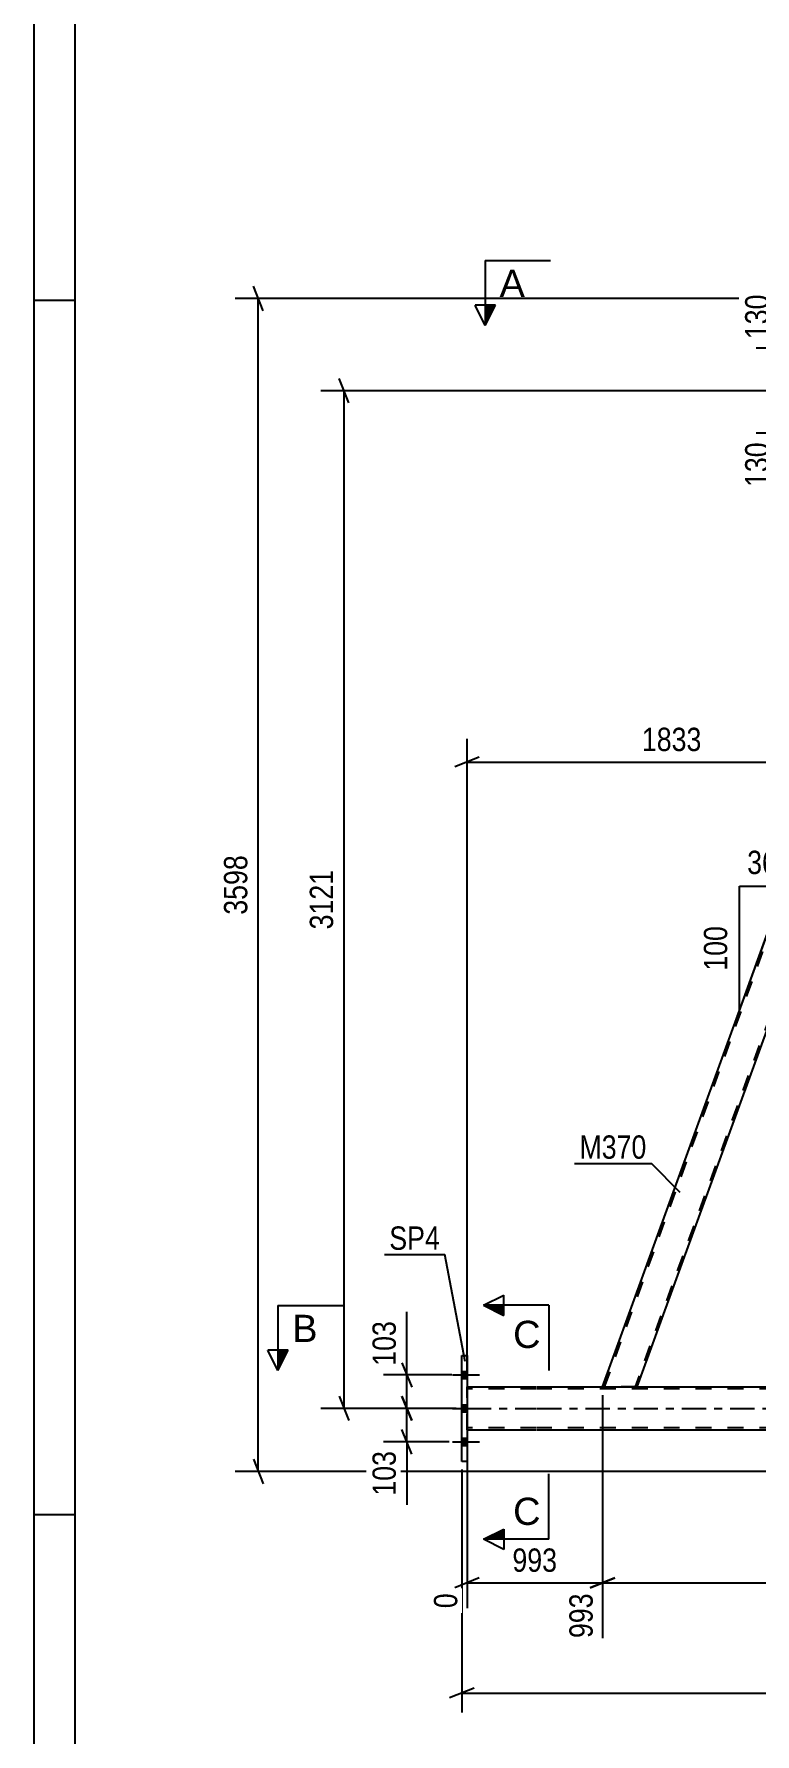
# Model space of a CAD drawing. Header units: millimetres. Extents: x -126 to 715, y -436 to 158.
# Drawn here: x -126.3 to -37.8, y -164.8 to 43.8 of the extents above; entities that cross this region are included whole.
import ezdxf

# ---------------------------------------------------------------- set-up
doc = ezdxf.new("R2010")
doc.units = ezdxf.units.MM
doc.linetypes.add('DXK_LINE_DOT2', pattern=[3.9198, 1.9599, -1.9599])
doc.linetypes.add('DXK_LINE_DOT3', pattern=[5.9187, 2.979, -0.9799, 0.9799, -0.9799])
doc.styles.add('Arial', font='ARIAL.TTF', dxfattribs={"height": 0.2})
doc.styles.add('Arial Narrow', font='ARIALN.TTF', dxfattribs={"height": 0.2})

# ---------------------------------------------------------------- blocks, each defined once
blk = doc.blocks.new('Unknown-232816294-1134')
at = {"color": 5, "linetype": 'Continuous'}
for p, q in [((-126.33, 158.06), (-126.33, -435.94)), ((-121.33, 153.06), (-121.33, -430.94)), ((-121.33, 11.06), (-126.33, 11.06)), ((-121.33, -137.94), (-126.33, -137.94))]:
    blk.add_line(p, q, dxfattribs=at)
blk = doc.blocks.new('Part-232816294-1536 - 1357')
at = {"color": 2, "linetype": 'Continuous'}
for p, q in [((-73.82, -118.36), (-73.18, -118.36)), ((-73.82, -131.36), (-73.82, -118.36)), ((-73.18, -118.36), (-73.18, -131.36)), ((-73.18, -131.36), (-73.82, -131.36))]:
    blk.add_line(p, q, dxfattribs=at)
blk = doc.blocks.new('Part-232816294-1445 - 1357')
at = {"color": 2, "linetype": 'Continuous'}
for p, q in [((-56.56, -122.22), (-13.31, -3.4)), ((-52.3, -122.22), (-9.73, -5.25))]:
    blk.add_line(p, q, dxfattribs=at)
at = {"color": 7, "linetype": 'DXK_LINE_DOT2'}
for p, q in [((-56.3, -122.22), (-12.91, -3)), ((-9.16, -3), (-52.56, -122.22)), ((-13.17, -3), (-13.31, -3.4)), ((-8.91, -3), (-13.17, -3)), ((-9.73, -5.25), (-8.91, -3)), ((-52.3, -122.22), (-56.56, -122.22))]:
    blk.add_line(p, q, dxfattribs=at)
blk = doc.blocks.new('Part-232816294-1639 - 1357')
at = {"color": 2, "linetype": 'Continuous'}
for p, q in [((-73.18, -122.22), (-64.66, -122.22)), ((-64.56, -122.22), (22.08, -122.22)), ((-73.18, -127.5), (-64.66, -127.5)), ((-64.56, -127.5), (22.08, -127.5))]:
    blk.add_line(p, q, dxfattribs=at)
at = {"color": 7, "linetype": 'DXK_LINE_DOT2'}
for p, q in [((-73.18, -127.5), (-73.18, -122.22)), ((-64.66, -122.46), (-73.18, -122.46)), ((595.76, -122.46), (-64.56, -122.46)), ((-64.66, -127.26), (-73.18, -127.26)), ((595.76, -127.26), (-64.56, -127.26))]:
    blk.add_line(p, q, dxfattribs=at)
at = {"color": 7, "linetype": 'DXK_LINE_DOT3'}
for p, q in [((-73.18, -124.86), (-64.66, -124.86)), ((-64.56, -124.86), (595.76, -124.86))]:
    blk.add_line(p, q, dxfattribs=at)
blk = doc.blocks.new('Bolt-232816294-1713 - 1357')
at = {"linetype": 'Continuous'}
for points in [[(-73.18, -121.2), (-73.18, -120.32), (-73.82, -120.32), (-73.82, -121.2)], [(-73.18, -121.2), (-73.18, -120.32), (-73.82, -120.32), (-73.82, -121.2)], [(-73.18, -121.2), (-73.18, -120.32), (-73.82, -120.32), (-73.82, -121.2)], [(-73.18, -125.3), (-73.18, -124.42), (-73.82, -124.42), (-73.82, -125.3)], [(-73.18, -125.3), (-73.18, -124.42), (-73.82, -124.42), (-73.82, -125.3)], [(-73.18, -129.4), (-73.18, -128.52), (-73.82, -128.52), (-73.82, -129.4)], [(-73.18, -129.4), (-73.18, -128.52), (-73.82, -128.52), (-73.82, -129.4)], [(-73.18, -129.4), (-73.18, -128.52), (-73.82, -128.52), (-73.82, -129.4)]]:
    blk.add_hatch(color=1, dxfattribs=at).paths.add_polyline_path(points)
at = {"color": 1, "linetype": 'Continuous'}
for p, q in [((-74.98, -120.76), (-71.66, -120.76)), ((-74.98, -120.76), (-71.66, -120.76)), ((-74.98, -120.76), (-71.66, -120.76)), ((-73.82, -120.32), (-73.18, -120.32)), ((-73.82, -120.32), (-73.18, -120.32)), ((-73.82, -120.32), (-73.18, -120.32)), ((-73.82, -121.2), (-73.18, -121.2)), ((-73.82, -121.2), (-73.18, -121.2)), ((-73.82, -121.2), (-73.18, -121.2)), ((-74.98, -124.86), (-71.66, -124.86)), ((-74.98, -124.86), (-71.66, -124.86)), ((-73.82, -124.42), (-73.18, -124.42)), ((-73.82, -124.42), (-73.18, -124.42)), ((-73.82, -125.3), (-73.18, -125.3)), ((-73.82, -125.3), (-73.18, -125.3)), ((-74.98, -128.96), (-71.66, -128.96)), ((-74.98, -128.96), (-71.66, -128.96)), ((-74.98, -128.96), (-71.66, -128.96)), ((-73.82, -128.52), (-73.18, -128.52)), ((-73.82, -128.52), (-73.18, -128.52)), ((-73.82, -128.52), (-73.18, -128.52)), ((-73.82, -129.4), (-73.18, -129.4)), ((-73.82, -129.4), (-73.18, -129.4)), ((-73.82, -129.4), (-73.18, -129.4))]:
    blk.add_line(p, q, dxfattribs=at)
blk = doc.blocks.new('StraightDimension-232816294-47688 - 1357')
at = {"color": 7, "linetype": 'Continuous'}
for p, q in [((-73.82, -132.36), (-73.82, -162.19)), ((-72.32, -159.19), (-75.32, -160.39)), ((-73.82, -159.79), (650.69, -159.79))]:
    blk.add_line(p, q, dxfattribs=at)
blk = doc.blocks.new('StraightDimension-232816294-14454 - 1357')
at = {"color": 7, "linetype": 'Continuous'}
for p, q in [((-98.2, 9.82), (-99.4, 12.82)), ((11.79, 11.32), (-101.65, 11.32)), ((-98.8, -132.6), (-98.8, 11.32)), ((-99.4, -131.1), (-98.2, -134.1)), ((21.08, -132.6), (-101.65, -132.6))]:
    blk.add_line(p, q, dxfattribs=at)
at = {"color": 0}
blk.add_wipeout([(-99.55, -56.38), (-103.75, -56.38), (-103.75, -64.89), (-99.55, -64.89)], dxfattribs=at)
at = {"color": 3, "style": 'Arial Narrow'}
blk.add_text('3598', height=2.863, rotation=90.0002, dxfattribs=at).set_placement((-100.15, -64.29))
blk = doc.blocks.new('StraightDimension-232816294-14472 - 1357')
at = {"color": 7, "linetype": 'Continuous'}
for p, q in [((-87.67, -1.5), (-88.87, 1.5)), ((-24.74, 0), (-91.12, 0)), ((-88.27, -124.86), (-88.27, 0)), ((-74.5, -124.86), (-91.12, -124.86)), ((-88.87, -123.36), (-87.67, -126.36))]:
    blk.add_line(p, q, dxfattribs=at)
at = {"color": 0}
blk.add_wipeout([(-89.02, -58.17), (-93.22, -58.17), (-93.22, -66.69), (-89.02, -66.69)], dxfattribs=at)
at = {"color": 3, "style": 'Arial Narrow'}
blk.add_text('3121', height=2.863, rotation=90.0002, dxfattribs=at).set_placement((-89.62, -66.09))
blk = doc.blocks.new('StraightDimension-232816294-47809 - 1357')
at = {"color": 7, "linetype": 'Continuous'}
for p, q in [((-56.56, -123.22), (-56.56, -153.04)), ((-73.18, -128.5), (-73.18, -149.38)), ((-71.68, -145.66), (-74.68, -146.86)), ((-58.06, -146.86), (-55.06, -145.66)), ((-73.18, -146.26), (-56.56, -146.26))]:
    blk.add_line(p, q, dxfattribs=at)
at = {"color": 0}
blk.add_wipeout([(-61.53, -145.51), (-61.53, -141.31), (-68.21, -141.31), (-68.21, -145.51)], dxfattribs=at)
at = {"color": 0, "linetype": 'Continuous'}
for points in [[(-73.78, -146.96), (-77.98, -146.96), (-77.98, -149.98), (-73.78, -149.98)], [(-57.16, -146.96), (-61.36, -146.96), (-61.36, -153.64), (-57.16, -153.64)]]:
    blk.add_wipeout(points, dxfattribs=at)
at = {"color": 3, "style": 'Arial Narrow'}
blk.add_text('993', height=2.863, dxfattribs=at).set_placement((-67.61, -144.91))
at = {"color": 3, "linetype": 'Continuous', "style": 'Arial Narrow'}
for s, height, p in [('0', 2.86, (-74.38, -149.38)), ('993', 2.863, (-57.76, -153.04))]:
    blk.add_text(s, height=height, rotation=90.0002, dxfattribs=at).set_placement(p)
blk = doc.blocks.new('StraightDimension-232816294-83119 - 1357')
at = {"color": 7, "linetype": 'Continuous'}
for p, q in [((-75.05, -124.86), (-83.42, -124.86)), ((-81.17, -123.36), (-79.97, -126.36)), ((-80.57, -128.96), (-80.57, -124.86)), ((-75.39, -128.96), (-83.42, -128.96)), ((-79.97, -130.46), (-81.17, -127.46))]:
    blk.add_line(p, q, dxfattribs=at)
at = {"color": 0}
blk.add_wipeout([(-81.32, -129.48), (-85.52, -129.48), (-85.52, -136.17), (-81.32, -136.17)], dxfattribs=at)
at = {"color": 7, "linetype": 'Continuous'}
blk.add_line((-80.57, -128.96), (-80.57, -136.69), dxfattribs=at)
blk.add_line((-80.57, -128.96), (-80.57, -136.69), dxfattribs=at)
at = {"color": 3, "style": 'Arial Narrow'}
blk.add_text('103', height=2.863, rotation=90.0002, dxfattribs=at).set_placement((-81.92, -135.57))
blk = doc.blocks.new('StraightDimension-232816294-21432 - 1357')
at = {"color": 7, "linetype": 'Continuous'}
for p, q in [((-22.94, -4), (-22.94, -47.96)), ((-73.18, -121.22), (-73.18, -42.71)), ((-71.68, -44.96), (-74.68, -46.16)), ((-73.18, -45.56), (-22.94, -45.56)), ((-24.44, -46.16), (-21.44, -44.96))]:
    blk.add_line(p, q, dxfattribs=at)
at = {"color": 0}
blk.add_wipeout([(-43.8, -44.81), (-43.8, -40.61), (-52.32, -40.61), (-52.32, -44.81)], dxfattribs=at)
at = {"color": 3, "style": 'Arial Narrow'}
blk.add_text('1833', height=2.863, dxfattribs=at).set_placement((-51.72, -44.21))
blk = doc.blocks.new('StraightDimension-232816294-47808 - 1357')
at = {"color": 7, "linetype": 'Continuous'}
for p, q in [((-56.56, -123.22), (-56.56, -153.04)), ((26.73, -123.22), (26.73, -154.87)), ((-55.06, -145.66), (-58.06, -146.86)), ((25.23, -146.86), (28.23, -145.66)), ((-56.56, -146.26), (26.73, -146.26))]:
    blk.add_line(p, q, dxfattribs=at)
at = {"color": 0}
blk.add_wipeout([(-10.66, -145.51), (-10.66, -141.31), (-19.17, -141.31), (-19.17, -145.51)], dxfattribs=at)
at = {"color": 0, "linetype": 'Continuous'}
blk.add_wipeout([(26.13, -146.96), (21.93, -146.96), (21.93, -155.47), (26.13, -155.47)], dxfattribs=at)
at = {"color": 3, "style": 'Arial Narrow'}
blk.add_text('2082', height=2.863, dxfattribs=at).set_placement((-18.57, -144.91))
at = {"color": 3, "linetype": 'Continuous', "style": 'Arial Narrow'}
blk.add_text('3075', height=2.863, rotation=90.0002, dxfattribs=at).set_placement((25.53, -154.87))
blk = doc.blocks.new('AngleDimension-232816294-48744 - 1357')
at = {"color": 7, "linetype": 'Continuous'}
for p, q in [((-39.75, -60.8), (-34.2, -60.8)), ((-39.75, -76.03), (-34.2, -60.8)), ((-39.75, -76.03), (-39.75, -60.8)), ((-39.98, -76.68), (-39.75, -76.03))]:
    blk.add_line(p, q, dxfattribs=at)
at = {"color": 0}
for points in [[(-34.55, -59.9), (-34.55, -55.7), (-39.4, -55.7), (-39.4, -59.9)], [(-40.65, -65.07), (-44.85, -65.07), (-44.85, -71.76), (-40.65, -71.76)]]:
    blk.add_wipeout(points, dxfattribs=at)
at = {"color": 3, "style": 'Arial Narrow'}
blk.add_text('36', height=2.863, dxfattribs=at).set_placement((-38.8, -59.3))
blk.add_text('100', height=2.863, rotation=90.0002, dxfattribs=at).set_placement((-41.25, -71.16))
blk = doc.blocks.new('StraightDimension-232816294-83076 - 1357')
at = {"color": 7, "linetype": 'Continuous'}
for p, q in [((-35.44, 6.71), (-34.24, 3.71)), ((-25.55, 5.21), (-37.69, 5.21)), ((-34.84, 0), (-34.84, 5.21)), ((-34.24, -1.5), (-35.44, 1.5)), ((-23.94, 0), (-37.69, 0))]:
    blk.add_line(p, q, dxfattribs=at)
at = {"color": 0}
blk.add_wipeout([(-35.59, 12.42), (-39.79, 12.42), (-39.79, 5.73), (-35.59, 5.73)], dxfattribs=at)
at = {"color": 7, "linetype": 'Continuous'}
blk.add_line((-34.84, 5.21), (-34.84, 12.94), dxfattribs=at)
blk.add_line((-34.84, 5.21), (-34.84, 12.94), dxfattribs=at)
at = {"color": 3, "style": 'Arial Narrow'}
blk.add_text('130', height=2.863, rotation=90.0002, dxfattribs=at).set_placement((-36.19, 6.33))
blk = doc.blocks.new('StraightDimension-232816294-83077 - 1357')
at = {"color": 7, "linetype": 'Continuous'}
for p, q in [((-35.44, 1.5), (-34.24, -1.5)), ((-23.94, 0), (-37.69, 0)), ((-34.84, -5.2), (-34.84, 0)), ((-34.24, -6.7), (-35.44, -3.7)), ((-25.84, -5.2), (-37.69, -5.2))]:
    blk.add_line(p, q, dxfattribs=at)
at = {"color": 0}
blk.add_wipeout([(-35.59, -5.73), (-39.79, -5.73), (-39.79, -12.41), (-35.59, -12.41)], dxfattribs=at)
at = {"color": 7, "linetype": 'Continuous'}
blk.add_line((-34.84, -5.2), (-34.84, -12.93), dxfattribs=at)
blk.add_line((-34.84, -5.2), (-34.84, -12.93), dxfattribs=at)
at = {"color": 3, "style": 'Arial Narrow'}
blk.add_text('130', height=2.863, rotation=90.0002, dxfattribs=at).set_placement((-36.19, -11.81))
blk = doc.blocks.new('StraightDimension-232816294-83118 - 1357')
at = {"color": 7, "linetype": 'Continuous'}
for p, q in [((-75.05, -120.76), (-83.42, -120.76)), ((-81.17, -119.26), (-79.97, -122.26)), ((-80.57, -124.86), (-80.57, -120.76)), ((-75.05, -124.86), (-83.42, -124.86)), ((-79.97, -126.36), (-81.17, -123.36))]:
    blk.add_line(p, q, dxfattribs=at)
at = {"color": 0}
blk.add_wipeout([(-81.32, -113.55), (-85.52, -113.55), (-85.52, -120.23), (-81.32, -120.23)], dxfattribs=at)
at = {"color": 7, "linetype": 'Continuous'}
blk.add_line((-80.57, -120.76), (-80.57, -113.03), dxfattribs=at)
blk.add_line((-80.57, -120.76), (-80.57, -113.03), dxfattribs=at)
at = {"color": 3, "style": 'Arial Narrow'}
blk.add_text('103', height=2.863, rotation=90.0002, dxfattribs=at).set_placement((-81.92, -119.63))
blk = doc.blocks.new('Mark-232816294-1532 - 1357')
at = {"color": 0}
blk.add_wipeout([(-76.51, -105.4), (-76.51, -102.4), (-82.72, -102.4), (-82.72, -105.4)], dxfattribs=at)
blk.add_wipeout([(-76.51, -105.4), (-76.51, -102.4), (-82.72, -102.4), (-82.72, -105.4)], dxfattribs=at)
at = {"color": 30, "linetype": 'Continuous'}
for p in [(-83.32, -106), (-73.41, -119.12)]:
    blk.add_line(p, (-75.91, -106), dxfattribs=at)
at = {"color": 3, "style": 'Arial Narrow'}
blk.add_text('SP4', height=2.863, dxfattribs=at).set_placement((-82.72, -105.4))
blk = doc.blocks.new('Mark-232816294-47736 - 1357')
at = {"color": 0}
blk.add_wipeout([(-51.15, -94.23), (-51.15, -91.23), (-59.38, -91.23), (-59.38, -94.23)], dxfattribs=at)
blk.add_wipeout([(-51.15, -94.23), (-51.15, -91.23), (-59.38, -91.23), (-59.38, -94.23)], dxfattribs=at)
at = {"color": 30, "linetype": 'Continuous'}
for p in [(-59.98, -94.83), (-47.02, -98.36)]:
    blk.add_line(p, (-50.55, -94.83), dxfattribs=at)
at = {"color": 3, "style": 'Arial Narrow'}
blk.add_text('M370', height=2.863, dxfattribs=at).set_placement((-59.38, -94.23))
blk = doc.blocks.new('SectionMark-232816294-3118 - 1357')
at = {"linetype": 'Continuous'}
for points in [[(-68.66, -112.2), (-68.66, -113.45), (-71.16, -112.2)], [(-68.66, -139.66), (-68.66, -140.91), (-71.16, -140.91)]]:
    blk.add_hatch(color=6, dxfattribs=at).paths.add_polyline_path(points)
at = {"color": 6, "linetype": 'Continuous'}
for p, q in [((-71.16, -112.2), (-68.66, -110.95)), ((-63.16, -112.2), (-71.16, -112.2)), ((-71.16, -112.2), (-68.66, -113.45)), ((-68.66, -113.45), (-68.66, -110.95)), ((-71.16, -140.91), (-68.66, -139.66)), ((-68.66, -139.66), (-68.66, -142.16)), ((-63.16, -140.91), (-71.16, -140.91)), ((-68.66, -142.16), (-71.16, -140.91))]:
    blk.add_line(p, q, dxfattribs=at)
at = {"color": 0, "linetype": 'Continuous'}
for points in [[(-64.16, -117.45), (-64.16, -113.95), (-67.53, -113.95), (-67.53, -117.45)], [(-64.16, -139.16), (-64.16, -135.66), (-67.53, -135.66), (-67.53, -139.16)]]:
    blk.add_wipeout(points, dxfattribs=at)
at = {"color": 6, "linetype": 'Continuous'}
for p, q in [((-63.16, -112.2), (-63.16, -120.2)), ((-63.16, -140.91), (-63.16, -132.91))]:
    blk.add_line(p, q, dxfattribs=at)
at = {"color": 3, "linetype": 'Continuous', "style": 'Arial'}
for p in [(-67.53, -117.45), (-67.53, -139.16)]:
    blk.add_text('C', height=3.34, dxfattribs=at).set_placement(p)
blk = doc.blocks.new('SectionMark-232816294-3120 - 1357')
at = {"color": 6, "linetype": 'Continuous'}
for p, q in [((-96.39, -112.22), (-96.39, -120.22)), ((-96.39, -120.22), (-97.64, -117.72))]:
    blk.add_line(p, q, dxfattribs=at)
at = {"color": 0, "linetype": 'Continuous'}
blk.add_wipeout([(-91.53, -116.72), (-91.53, -113.22), (-94.64, -113.22), (-94.64, -116.72)], dxfattribs=at)
at = {"linetype": 'Continuous'}
blk.add_hatch(color=6, dxfattribs=at).paths.add_polyline_path([(-96.39, -117.72), (-95.14, -117.72), (-96.39, -120.22)])
at = {"color": 6, "linetype": 'Continuous'}
for p, q in [((-96.39, -112.22), (-88.39, -112.22)), ((-95.14, -117.72), (-97.64, -117.72)), ((-96.39, -120.22), (-95.14, -117.72))]:
    blk.add_line(p, q, dxfattribs=at)
at = {"color": 3, "linetype": 'Continuous', "style": 'Arial'}
blk.add_text('B', height=3.34, dxfattribs=at).set_placement((-94.64, -116.72))
blk = doc.blocks.new('SectionMark-232816294-23218 - 1357')
at = {"color": 6, "linetype": 'Continuous'}
for p, q in [((-70.94, 16), (-70.94, 8)), ((-70.94, 8), (-72.19, 10.5))]:
    blk.add_line(p, q, dxfattribs=at)
at = {"color": 0, "linetype": 'Continuous'}
blk.add_wipeout([(-66.08, 11.5), (-66.08, 15), (-69.19, 15), (-69.19, 11.5)], dxfattribs=at)
at = {"linetype": 'Continuous'}
blk.add_hatch(color=6, dxfattribs=at).paths.add_polyline_path([(-70.94, 10.5), (-69.69, 10.5), (-70.94, 8)])
at = {"color": 6, "linetype": 'Continuous'}
for p, q in [((-70.94, 16), (-62.94, 16)), ((-69.69, 10.5), (-72.19, 10.5)), ((-70.94, 8), (-69.69, 10.5))]:
    blk.add_line(p, q, dxfattribs=at)
at = {"color": 3, "linetype": 'Continuous', "style": 'Arial'}
blk.add_text('A', height=3.34, dxfattribs=at).set_placement((-69.19, 11.5))

msp = doc.modelspace()

# ---------------------------------------------------------------- block references
for name in ['Unknown-232816294-1134', 'Part-232816294-1445 - 1357', 'Part-232816294-1536 - 1357', 'Bolt-232816294-1713 - 1357', 'Part-232816294-1639 - 1357']:
    msp.add_blockref(name, (0, 0))

# ---------------------------------------------------------------- next in the draw order: block references
msp.add_blockref('StraightDimension-232816294-47688 - 1357', (0, 0))

# ---------------------------------------------------------------- next in the draw order: block references
msp.add_blockref('StraightDimension-232816294-14454 - 1357', (0, 0))

# ---------------------------------------------------------------- next in the draw order: block references
msp.add_blockref('StraightDimension-232816294-14472 - 1357', (0, 0))

# ---------------------------------------------------------------- next in the draw order: block references
for name in ['StraightDimension-232816294-83076 - 1357', 'StraightDimension-232816294-21432 - 1357', 'StraightDimension-232816294-47809 - 1357']:
    msp.add_blockref(name, (0, 0))

# ---------------------------------------------------------------- next in the draw order: block references
for name in ['SectionMark-232816294-23218 - 1357', 'StraightDimension-232816294-83077 - 1357', 'AngleDimension-232816294-48744 - 1357', 'Mark-232816294-47736 - 1357', 'SectionMark-232816294-3118 - 1357', 'StraightDimension-232816294-83119 - 1357', 'StraightDimension-232816294-47808 - 1357']:
    msp.add_blockref(name, (0, 0))

# ---------------------------------------------------------------- next in the draw order: block references
msp.add_blockref('StraightDimension-232816294-83118 - 1357', (0, 0))

# ---------------------------------------------------------------- next in the draw order: block references
msp.add_blockref('Mark-232816294-1532 - 1357', (0, 0))

# ---------------------------------------------------------------- next in the draw order: block references
msp.add_blockref('SectionMark-232816294-3120 - 1357', (0, 0))

doc.saveas('drawing.dxf')
